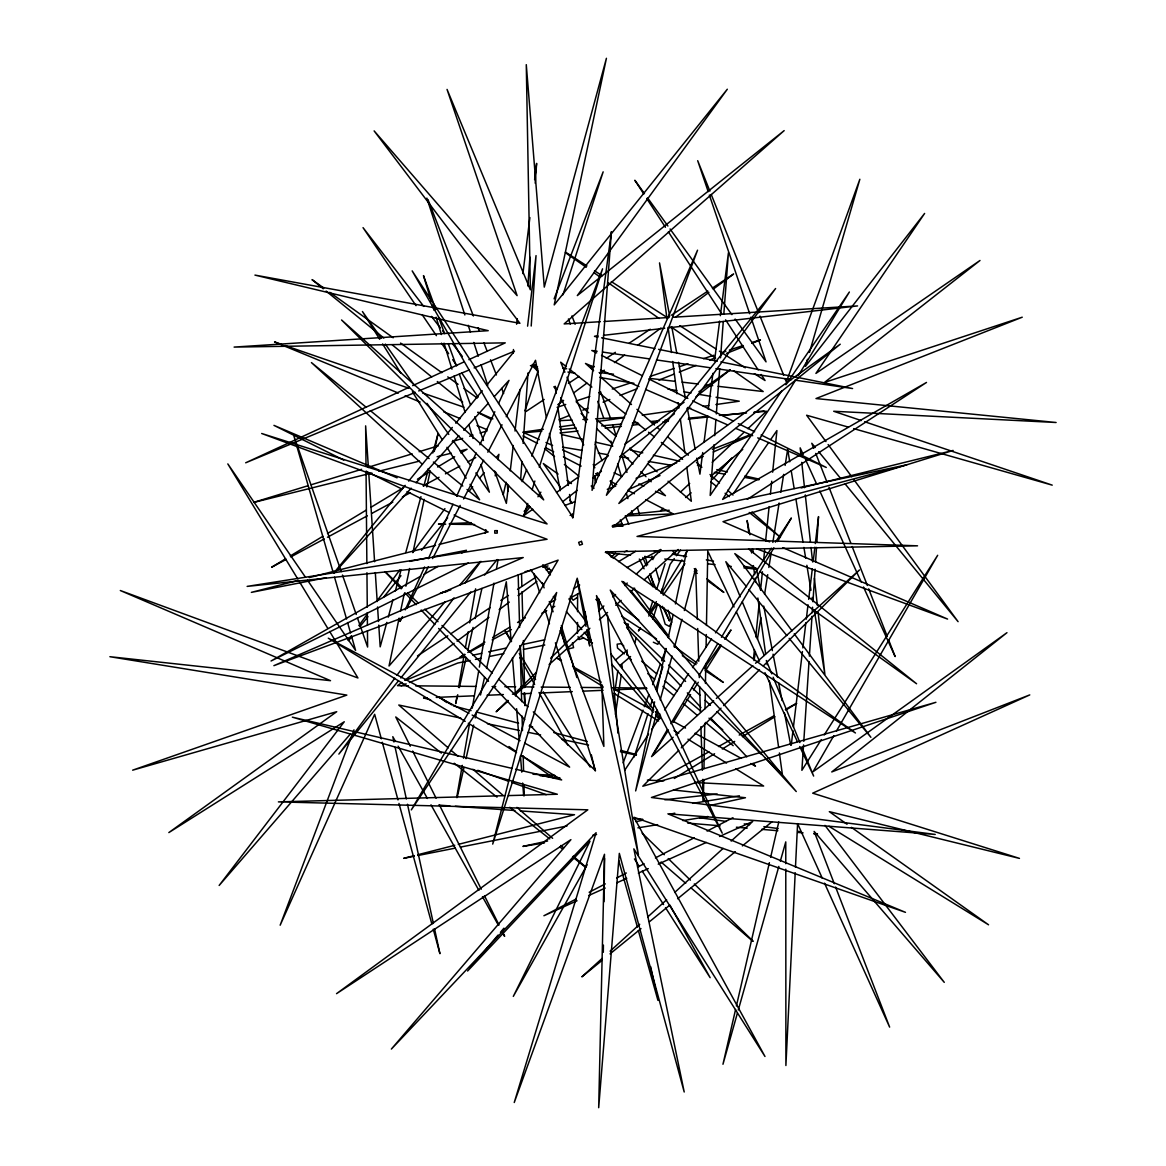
<?xml version="1.0" encoding="UTF-8"?>
<svg xmlns="http://www.w3.org/2000/svg" width="1166" height="1166" viewBox="0 0 1166 1166"><rect width="100%" height="100%" fill="white"/><g stroke="black" fill="none" stroke-linecap="round" stroke-linejoin="round"><path stroke-width="1.5" d="M577.505 633.255L577.534 622.469M577.564 611.684L577.607 593.698M603.303 952.331L603.405 945.116M603.988 901.755L604.586 858.409M703.754 779.471L703.375 801.202L702.661 779.398M703.958 768.598L704.745 723.299M705.007 708.797L705.284 692.502M705.445 683.436L705.794 663.512M706.086 647.203L706.305 634.523M706.465 625.457L707.777 551.168L734.055 606.99M795.212 872.722L785.899 1065.52L785.782 869.166M795.474 867.256L797.588 823.604L822.278 878.202M803.549 744.943L801.887 770.318L821.287 739.594M803.797 741.328L809.029 661.588M809.379 656.152L812.002 616.289M812.236 612.66L812.585 607.224M812.95 601.787L815.092 569.168M815.559 561.925L816.521 547.422M816.87 541.986L818.532 516.611L815.311 543.604M520.663 479.503L521.902 461.445M523.14 443.386L527.979 372.974M531.2 326.028L536.039 255.616L527.586 326.145M527.863 285.991L529.918 257.132M535.209 183.208L536.622 163.371L534.611 179.637M714 444.727L710.181 495.448L781.818 390.741M714.685 435.661L715.909 419.366M716.318 413.93L719.728 368.631M720.544 357.773L723.27 321.524M723.809 314.281L728.444 252.687L720.34 315.709M626.944 654.986L627.221 651.677M753.513 658.673L754.446 649.622M755.743 636.942L759.27 602.545M760.582 589.865L762.433 571.763M763.555 560.904L764.663 550.046M765.596 540.995L769.123 506.598M770.42 493.918L771.717 481.252M772.65 472.186L776.92 430.56L770.726 439.524M508.522 485.289L506.35 503.377L494.603 471.079M510.256 470.831L513.288 445.499M515.022 431.041L520.007 389.444M791.262 745.074L792.982 730.688M793.419 727.088L802.427 651.532M802.864 647.932L805.866 622.746M806.304 619.161L808.009 604.76M808.665 599.368L812.308 568.789M813.168 561.589L814.888 547.189M513.025 353.138L513.463 349.523M516.611 324.221L517.296 318.799M522.907 273.616L529.889 217.59M702.719 452.539L699.935 474.154L696.874 458.165M704.104 441.739L707.354 416.539M708.272 409.324L712.922 373.324M714.539 360.717L719.641 321.102M613.899 698.711L614.642 693.406M615.386 688.1L617.863 670.421M615.429 714.539L621.274 674.925M754.023 660.612L755.451 651.663M757.448 639.128L760.873 617.645M764.575 594.354L767.709 574.663M768.86 567.492L771.134 553.165M772.854 542.423L779.121 503.027M780.826 492.285L783.683 474.373M785.112 465.423L787.677 449.304M456.97 696.408L455.717 703.579L457.742 694.717M458.515 687.444L464.112 655.161M465.365 647.99L468.164 631.841M469.709 622.877L475.611 588.815M485.245 533.226L485.872 529.641M495.2 475.83L495.827 472.245M497.999 459.695L498.931 454.317L496.658 457.145M456.678 797.5L462.275 765.348M463.514 758.206L469.432 724.261M472.23 708.185L478.745 670.669M479.372 667.098L493.976 583.146M496.468 568.862L498.028 559.928M399.122 618.126L389.021 665.99L445.223 601.671M400.608 611.042L404.354 593.319M405.855 586.221L409.587 568.498M412.953 552.538L424.176 499.354M426.8 486.951L430.167 470.991M434.277 451.49L438.022 433.767L432.805 452.976M654.592 701.874L635.645 790.912L657.391 710.356M656.866 691.19L665.961 648.442M668.235 637.758L673.146 614.613M675.42 603.93L686.789 550.498M459.346 687.634L466.196 657.537M467.814 650.453L473.046 627.439M475.072 618.578L481.922 588.48M503.275 494.632L506.088 482.243M457.145 797.588L463.995 767.519M466.006 758.672L473.658 725.063M475.276 717.979L476.894 710.91M480.509 694.98L484.546 677.3M486.557 668.453L506.306 581.776L511.16 641.606M735.586 1009.45L722.964 1064.267L737.306 1013.487M736.402 1005.908L769.4 862.665M770.624 857.36L778.771 821.986M627.527 627.366L628.401 624.174L625.195 623.314M634.931 642.539L636.228 637.744M660.233 699.848L672.053 656.079M674.414 647.319L681.979 619.292M684.34 610.547L695.679 568.512L697.37 619.408M386.82 622.382L380.189 646.839L378.761 625.107M388.249 617.149L392.986 599.688M395.361 590.958L401.046 569.999M405.783 552.524L420.955 496.643M423.797 486.164L428.534 468.703M738.297 1009.989L778.844 866.411M780.331 861.149L785.767 841.896L785.782 863.715M807.47 359.347L805.429 366.343L924.609 213.436L815.923 373.411L979.994 260.484L824.449 382.463L1022.247 317.196L815.996 398.553L1056.105 422.5L833.69 411.263L861.222 420.562M809.495 352.351L859.852 179.258L786.35 381.952L785.01 378.571M652.858 619.059L657.711 603.653M660.947 593.392L670.129 564.3L674.283 558.587M527.732 503.464L523.869 515.547L532.775 509.25M532.133 489.662L534.873 481.033M539.275 467.231L602.56 268.821L531.754 456.081M634.202 756.909L647.975 713.636M650.191 706.713L652.392 699.789M655.7 689.398L662.856 666.894M525.035 410.811L538.051 370.977M562.959 294.794L603.157 171.839L554.112 298.817M649.418 611.436L652.785 601.175M656.691 589.209L665.086 563.586M353.998 729.829L280.161 925.206L374.665 714.306L381.326 738.778M623.14 762.856L643.02 710.109M644.302 706.698L648.792 694.79M652.639 684.588L660.335 664.168M661.618 660.758L666.107 648.85M522.106 481.616L526.609 469.694M401.454 618.155L399.967 621.463L402.474 616.625M405.185 609.905L424.613 566.967M428.345 558.718L452.991 504.222M456.737 495.958L476.151 453.02M479.882 444.771L494.821 411.744M498.567 403.48L509.017 380.364L494.34 396.542M659.256 641.344L657.828 644.332L653.339 642.204M406.657 608.565L428.418 566.647M432.601 558.587L460.206 505.388M463.558 498.946L483.642 460.249M487.825 452.189L502.05 424.788M506.233 416.728L535.515 360.294L546.358 417.443M587.139 864.822L513.302 996.391L589.996 841.211L467.595 971.016L498.071 935.088M833.792 735.673L813.023 771.746L1006.958 632.686L831.752 771.95L1029.767 694.907L812.702 793.172L1019.463 858.395L829.317 811.653L847.012 824.231M836.503 730.965L937.668 555.293L824.202 734.988M667.2 729.931L651.561 756.632L673.161 737.233M670.873 723.663L695.708 681.265M699.381 674.983L717.775 643.588M721.462 637.306L773.889 547.816M777.562 541.549L791.364 517.995L775.39 542.175M640.309 627.92L638.414 631.01L640.484 628.022M648.821 614.001L656.385 601.627M662.069 592.357L681.935 559.884M683.815 556.78L687.605 550.6M795.46 380.247L722.629 499.427L926.504 382.448L747.333 499.34M798.287 375.598L849.373 292.01L785.913 384.765M653.062 754.635L668.453 730.003M673.278 722.308L690.593 694.586M693.479 689.966L698.288 682.27M705.984 669.954L721.39 645.323M725.237 639.157L731.009 629.932L724.742 638.881M624.655 770.376L648.617 734.114M651.605 729.581L660.597 715.968M664.591 709.934L688.552 673.656M692.546 667.608L711.508 638.895M715.501 632.846L771.396 548.224M648.748 616.056L657.026 604.09M663.221 595.112L684.923 563.703M733.516 493.378L768.656 442.526M704.891 667.244L720.559 644.856M676.367 555.73L680.536 550.002M348.066 640.236L351.301 635.849M358.837 625.617L367.436 613.914M377.128 600.752L399.734 570.043M412.647 552.495L444.931 508.624M394.822 678.16L338.869 754.096L398.524 680.798M396.979 675.245L454.011 597.852M464.782 583.248L480.917 561.342M523.49 515.343L530.166 506.773M537.963 496.774L540.193 493.918M348.576 640.644L351.986 636.417M359.959 626.536L367.946 616.654M383.891 596.89L400.973 575.712M421.48 550.308L447.671 517.835M469.315 491.017L472.726 486.79M479.561 478.322L484.123 472.667M333.913 572.914L405.2 485.348M408.654 481.106L452.335 427.441M455.789 423.2L482.228 390.727M486.834 385.072L514.425 351.17L474.11 367.917M400.812 677.971L470.802 591.978M484.56 575.057L497.182 559.549M500.418 932.334L503.931 928.18M350.456 733.924L219.15 885.46L344.276 721.754L168.837 832.582L336.726 711.697L132.647 770.172L346.841 695.096L109.896 656.706L330.517 680.682L120.317 590.521L357.933 677.971L329.643 631.433M459.579 585.259L479.911 561.983M524.161 511.349L528.941 505.869M538.503 494.923L540.893 492.183M712.63 479.299L731.898 457.874M334.132 573.104L411.19 488.19M416.073 482.797L458.879 435.632M463.776 430.239L488.233 403.276M678.714 750.394L642.801 786.219L935.919 702.296L651.444 797.486L935.219 834.448L667.899 813.824L905.472 912.337L633.94 817.264L764.983 1056.483L633.838 848.863L684.209 1092.003L619.321 853.366L598.683 1107.7L604.498 854.284L514.25 1102.511L596.088 832.713L391.368 1049.065L570.917 839.651L336.537 993.665L587.81 809.816L278.397 801.887L504.805 795.678M681.279 747.829L721.025 708.156M723.59 705.59L759.489 669.765M763.336 665.917L859.502 569.941L755.539 663.279M507.837 700.314L496.148 711.785L508.376 700.897M514.323 693.945L536.389 672.272M550.658 658.236L586.994 622.542M598.683 611.071L603.871 605.97M612.952 597.05L615.546 594.5M624.641 585.565L627.235 583.015M636.315 574.095L660.976 549.871M611.596 556.867L615.561 553.136M660.568 510.825L663.206 508.332M680.419 492.154L689.689 483.438M712.193 462.275L743.952 432.411M747.931 428.68L766.456 411.248L753.775 412.37M602.05 958.496L581.878 976.846L601.598 960.769M610.124 951.165L639.711 924.259M647.786 916.913L666.617 899.788M674.677 892.456L723.095 848.425M731.169 841.08L752.682 821.505L719.539 836.474M675.857 734.813L713.665 700.868M716.376 698.434L752.828 665.713M515.168 694.834L535.544 676.674M549.142 664.562L589.894 628.226M599.397 619.744L607.544 612.485M615.706 605.212L621.143 600.373M630.646 591.891L634.727 588.262M644.23 579.779L678.189 549.507M613.127 558.456L618.694 553.777M685.593 497.503L691.161 492.81M710.677 476.398L742.727 449.435M615.386 660.116L627.366 650.03M619.918 665.509L630.573 656.545M610.037 953.875L641.009 928.617M649.462 921.723L669.167 905.647M677.621 898.753L735.338 851.661M742.378 845.918L771.95 821.811M562.799 501.628L577.112 490.361M592.838 477.987L601.423 471.224M620.02 456.591L674.371 413.828M695.84 396.936L730.164 369.928M401.862 682.401L397.504 685.666L408.421 685.768M404.762 680.244L454.128 643.341M457.028 641.169L488.977 617.295M499.15 609.701L509.309 602.093M518.025 595.593L536.899 581.484M548.516 572.798L551.416 570.626M557.771 404.719L563.586 400.404M573.759 392.84L586.833 383.118M599.907 373.397L604.279 370.161M614.453 362.597L624.626 355.032M637.7 345.311L660.947 328.025M675.493 317.225L708.913 292.375M713.271 289.139L733.618 274.01L712.397 288.075M556.503 492.475L578.759 476.734M593.596 466.254L608.419 455.76M624.743 444.231L684.078 402.285M698.9 391.791L730.062 369.768M577.243 597.473L573.118 600.257L570.334 596.132M417.472 655.962L447.788 635.791M450.819 633.765L490.245 607.53M500.855 600.475L508.434 595.432M517.529 589.369L535.719 577.272M546.329 570.203L549.375 568.192M525.983 411.54L544.172 399.486M568.425 383.425L579.036 376.399M591.147 368.369L594.179 366.357M606.305 358.326L615.4 352.307M629.042 343.27L650.264 329.22M671.485 315.17L707.849 291.077M674.312 778.465L714.569 753.761M722.308 749.009L734.697 741.416M742.436 736.664L774.953 716.726M785.797 710.079L796.626 703.419M285.612 558.791L271.649 567.215L286.005 559.505M290.261 555.978L322.836 536.316M327.486 533.503L366.27 510.096M370.919 507.297L403.494 487.621M417.443 479.197L428.301 472.653M437.614 467.027L454.667 456.722M460.876 452.976L467.085 449.245L460.031 450.994M464.709 654.315L460.045 657.128L464.87 654.534M467.814 652.45L484.91 642.145M492.679 637.467L509.775 627.177M517.544 622.498L525.312 617.805M550.177 602.837L554.827 600.024M573.483 588.786L579.691 585.055M618.534 561.648L635.63 551.358M420.78 576.164L271.051 660.991L468.368 562.959M423.928 574.386L438.11 566.355M461.751 552.961L466.487 550.279L432.703 556.882M656.385 780.972L708.943 751.837M718.504 746.546L731.242 739.477M739.2 735.076L774.239 715.647M785.388 709.467L796.538 703.287M290.786 556.94L324.265 538.954M327.457 537.235L367.319 515.824M372.1 513.259L392.825 502.123M402.387 496.993L410.359 492.708M423.112 485.858L439.057 477.288M445.441 473.862L459.798 466.152M467.77 461.867L475.743 457.597M469.679 651.954L484.123 644.2M492.154 639.901L511.408 629.567M541.899 613.199L546.723 610.62M551.533 608.025L554.739 606.305M569.183 598.552L580.42 592.517M626.958 567.55L660.67 549.463M576.223 898.971L543.91 915.747L577.039 900.779M589.151 892.267L605.314 883.886M616.625 878.027L626.317 872.999M637.627 867.125L644.098 863.773M655.409 857.914L694.193 837.8M707.121 831.096L732.977 817.672M409.353 387.17L245.676 462.8L415.329 392.344M412.662 385.64L463.922 361.956M468.878 359.667L505.257 342.862L234.104 347.089L488.219 330.678L254.946 275.103L519.919 323.303L374.126 130.898L517.106 295.625L447.044 89.403L530.37 289.824L526.274 64.655L544.274 287.113L606.422 58.3L554.214 304.894L727.307 89.228L577.316 295.581L784.164 130.621L564.155 323.929L600.373 321.699M588.641 895.546L605.212 888.069M616.814 882.837L626.754 878.348M638.356 873.115L648.296 868.626M658.236 864.137L706.29 842.45M570.116 515.445L573.439 513.973M628.372 489.618L660 475.597M696.612 459.36L703.273 456.416M713.257 451.985L751.545 435.005M418.681 390.945L469.067 370.016M405.506 680.405L458.923 658.192L464.17 657.07M401.133 685.841L406.132 683.83M409.455 682.489L457.67 663.075L470.102 660.495M559.112 419.527L569.256 415.519M582.796 410.17L587.868 408.173M603.099 402.153L609.862 399.472M620.006 395.463L636.928 388.788M658.921 380.087L674.137 374.082M679.21 372.071L696.131 365.381M709.657 360.046L714.729 358.035M726.578 353.356L743.485 346.666M751.953 343.329L760.407 339.991M564.912 505.461L575.086 501.584M607.282 489.297L615.75 486.076M636.097 478.308L676.761 462.8M712.353 449.231L751.327 434.364M583.598 637.962L579.094 639.551L578.03 636.549M624.276 551.868L627.089 550.877M557.115 407.328L565.729 404.471M576.062 401.031L589.836 396.455M612.237 389.007L631.17 382.71M650.118 376.429L674.24 368.412M679.399 366.692L688.013 363.836M703.506 358.676L713.84 355.251M720.734 352.963L725.908 351.243M729.348 350.091L743.121 345.515M751.735 342.658L760.349 339.802M450.79 589.894L440.384 593.1L447.438 591.322M253.692 502.357L307.678 485.828M311.162 484.765L361.649 469.3M368.616 467.172L412.152 453.836M419.119 451.708L438.27 445.849M452.204 441.579L462.654 438.387M469.621 436.244L473.105 435.18M480.057 433.052L487.024 430.924M298.715 580.289L251.36 592.372L326.028 577.753M309.252 577.607L435.545 545.382M439.057 544.493L488.175 531.958L454.099 515.008M414.251 855.625L403.684 858.336L414.324 856.223M417.778 854.736L454.755 845.292M458.282 844.388L574.517 814.728L520.313 810.895M525.064 571.704L532.119 569.912M542.7 567.244L548.005 565.904M253.722 502.444L371.867 472.988M378.906 471.224L419.469 461.109M437.104 456.708L451.213 453.195M801.115 487.927L953.132 450.44L723.007 521.668L769.589 541.869M568.746 648.821L573.585 647.655L572.433 642.816M547.612 841.007L522.893 846.414L544.449 842.931M635.936 821.68L643.005 820.135M669.503 814.349L674.793 813.183M710.123 805.458L745.453 797.733L673.394 790.009M472.93 655.19L481.675 653.31M488.671 651.809L506.161 648.063M523.651 644.302L544.639 639.799M475.436 659.402L480.771 658.294M489.662 656.443L503.887 653.499M523.432 649.447L544.77 645.031M417.88 855.523L455.148 848.148M460.468 847.099L566.967 826.024M409.587 561.414L429.146 557.581M692.662 803.345L739.419 795.81M592.969 835.089L596.569 834.521M637.904 827.845L657.668 824.653M682.824 820.587L707.981 816.521M613.112 525.225L622.076 523.782M523.621 432.061L543.4 429.234M559.563 426.931L573.934 424.861M597.298 421.524L624.247 417.676M642.218 415.096L674.56 410.476M687.138 408.668L690.738 408.158M703.317 406.351L708.709 405.579M715.895 404.558L739.259 401.206L716.055 397.256M598.085 335.954L594.485 336.376L598.041 337.091M603.492 335.327L664.751 328.244M668.366 327.821L857.564 305.915L672.826 317.254M664.795 799.759L717.236 793.973M560.015 432.98L578.074 431.026M605.154 428.097L621.405 426.348M632.234 425.167L639.464 424.395M652.1 423.025L657.522 422.442M662.929 421.859L668.351 421.276M688.217 419.119L708.083 416.976M722.526 415.417L744.185 413.07M755.029 411.904L764.051 410.928M627.585 514.57L669.24 510.242M523.723 432.746L541.84 431.143M559.957 429.54L576.266 428.097M601.627 425.852L621.551 424.089M632.409 423.112L637.846 422.631M650.526 421.509L659.577 420.707M665.014 420.226L668.643 419.906M688.567 418.142L708.491 416.379M719.364 415.417L746.532 413.012M603.988 321.481L669.197 317.473M559.359 420.678L572.025 420.037M582.898 419.483L586.513 419.294M595.578 418.827L624.553 417.341M443.94 523.855L438.474 524.102L445.718 524.175M449.391 523.621L471.224 522.674M625.851 515.926L673.146 513.856L645.702 499.616M427.193 697.807L423.564 697.968L430.604 699.833M436.273 697.414L474.358 695.796M487.053 695.257L503.377 694.557M512.442 694.178L516.072 694.018M521.523 693.785L530.588 693.391M539.654 693.012L572.302 691.613M583.189 691.161L603.143 690.301M614.03 689.835L633.983 688.989M637.613 688.829L646.678 688.45M508.434 795.591L557.333 794.25L292.36 717.163L512.049 768.394M415.694 685.841L475.699 686.424M492.067 686.57L495.71 686.614M504.805 686.701L515.707 686.803M521.173 686.861L533.897 686.978M541.17 687.051L570.276 687.328M581.178 687.43L603.011 687.649M612.106 687.736L646.664 688.071M449.333 524.219L474.649 524.525M612.106 526.128L622.95 526.26M532.979 774.239L554.768 775.361M647.392 780.083L663.745 780.928M694.615 782.503L763.643 786.03L735.833 768.817M439.014 805.138L449.857 805.895M455.279 806.289L514.891 810.501M633.663 818.503L642.685 819.261M687.736 823.094L720.165 825.834M736.387 827.219L747.202 828.137M761.617 829.347L777.839 830.731M797.661 832.407L803.068 832.874M813.883 833.777L817.497 834.084L813.926 833.501M540.077 775.725L559.899 777.839M605.343 552.451L630.529 555.249M644.915 556.838L653.922 557.844M664.707 559.039L684.5 561.24M707.879 563.834L715.079 564.621M727.671 566.02L731.271 566.428M743.864 567.827L756.457 569.212M532.439 364.812L536.039 365.235M563.091 368.369L566.691 368.777M599.149 372.537L613.564 374.213M649.622 378.382L674.866 381.311M682.081 382.142L698.303 384.022M705.517 384.867L712.732 385.698M718.139 386.325L763.205 391.543L733.458 370.657M699.542 817.73L726.345 821.432M744.229 823.896L749.592 824.639M763.89 826.607L778.188 828.574M797.85 831.285L801.421 831.781M597.167 351.272L591.774 350.485L596.657 352.919M602.574 352.059L649.331 358.88M656.531 359.93L710.488 367.8M715.88 368.602L791.423 379.62M795.023 380.145L852.579 388.54L720.865 361.926M562.566 447.132L582.213 450.397M598.275 453.078L607.195 454.565M619.7 456.635L628.62 458.121M648.267 461.401L671.47 465.263M714.321 472.405L725.033 474.183M744.666 477.448L758.949 479.838M530.443 365.643L537.57 366.867M567.915 372.027L575.057 373.251M600.038 377.507L633.954 383.279M667.87 389.05L676.79 390.581M683.932 391.791L691.059 393M698.201 394.225L710.692 396.353M654.359 551.081L659.737 551.999M672.286 554.127L686.628 556.546M706.334 559.884L713.505 561.108M743.966 566.268L756.515 568.381M601.598 337.819L655 348.605M658.557 349.334L717.309 361.198M460.832 718.11L398.772 705.022L448.225 747.872M487.432 723.722L519.351 730.455M528.213 732.321L540.63 734.93M561.91 739.419L588.509 745.03M620.429 751.764L636.388 755.116M561.691 434.568L582.84 439.334M595.17 442.118L612.806 446.097M630.427 450.076L642.772 452.86M653.339 455.25L679.778 461.226M697.414 465.205L700.941 465.992M716.798 469.577L727.38 471.968M745.001 475.947L759.11 479.124M515.591 769.21L561.662 779.952L521.217 755.379M453.487 705.911L471.079 710.59M476.355 711.989L518.579 723.226M529.145 726.024L532.658 726.957M553.777 732.569L587.198 741.459M620.633 750.35L636.476 754.562M848.425 427.135L806.624 415.242L825.965 441.593M853.658 428.622L1052.228 485.143L864.662 421.728M281.443 344.305L274.549 341.93L398.393 393.073M284.883 345.5L408.814 388.205M422.588 392.942L463.893 407.182M477.769 770.318L508.565 781.278M511.991 782.488L546.213 794.673M756.821 548.909L947.579 619.073L782.896 547.641M405.098 395.828L420.154 402.051M443.59 411.729L460.322 418.638M477.054 425.546L487.096 429.7M397.052 477.827L273.952 425.371L343.737 460.089M593.844 367.071L585.478 363.457L593.596 370.701M600.519 369.957L638.983 386.573M645.673 389.459L680.784 404.631M687.474 407.517L727.613 424.861M735.965 428.461L752.697 435.69M757.711 437.862L826.271 467.464L761.136 434.976M477.929 412.254L492.868 418.9M522.747 432.192L539.333 439.582M545.98 442.526L552.611 445.485M562.566 449.916L580.828 458.034M614.016 472.798L622.309 476.5M638.91 483.875L643.88 486.091M655.496 491.265L665.465 495.696L658.965 489.356M366.459 471.399L402.168 489.166M407.036 491.586L449.231 512.588M601.539 355.353L642.262 375.671M648.762 378.921L687.853 398.408M692.735 400.856L733.443 421.159M738.326 423.593L754.621 431.726M477.841 412.458L490.755 419.162M523.038 435.924L537.57 443.459M545.63 447.657L553.704 451.84M563.382 456.868L581.149 466.094M595.666 473.629L598.901 475.305M610.197 481.179L616.654 484.531M627.949 490.39L634.406 493.743M468.936 713.344L328.287 638.196L465.205 721.36M472.143 715.05L520.094 740.672M524.889 743.238L569.635 767.141L529.714 724.888M561.444 660.51L556.678 657.901L561.312 660.772M572.579 666.558L601.204 682.154M615.531 689.951L650.511 709.001M655.292 711.595L660.058 714.19M672.782 721.113L685.506 728.05M695.053 733.239L741.182 758.352M750.715 763.541L755.495 766.149L753.017 763.482M581.863 636.986L592.474 642.962M468.309 723.255L516.538 752.551M828.968 826.315L988.549 924.798L851.428 827.364M573.657 668.424L603.011 686.585M613.826 693.289L658.615 721.011M674.05 730.572L678.685 733.443M687.955 739.171L726.564 763.074M439.48 697.239L451.796 704.934M565.641 252.206L586.95 265.921M594.558 270.818L602.181 275.715M611.305 281.589L667.637 317.837M679.807 325.678L716.347 349.188M719.393 351.155L745.278 367.8M754.402 373.674L765.056 380.539L761.121 374.461M551.839 570.786L542.729 564.854L550.425 574.911M595.841 599.426L600.388 602.399M621.624 616.231L656.531 638.939M682.329 655.744L695.985 664.635M705.08 670.552L723.299 682.401L704.366 668.439M565.393 252.658L586.221 267.276M593.654 272.494L599.601 276.677M608.521 282.944L659.096 318.449M670.989 326.801L715.618 358.122M439.422 697.326L446.826 702.559M508.974 746.546L516.363 751.778M522.295 755.962L553.369 777.955M558.12 474.096L543.327 463.529L560.35 486.98M567.011 480.436L571.442 483.599M694.28 571.296L697.253 573.41M707.602 580.799L723.882 592.415L706.946 578.832M756.982 569.474L734.813 553.602L792.049 630.879M759.94 571.588L916.578 683.757L748.557 548.938M323.842 288.089L312.036 279.621L323.288 288.789M329.73 292.316L393.175 337.776M400.55 343.066L441.856 372.668M447.759 376.895L458.092 384.299M463.981 388.526L477.258 398.043M615.575 602.895L638.866 620.093M673.802 645.877L697.093 663.06M441.375 753.09L395.755 716.959L410.272 746.211M454.215 763.249L496.993 797.121M509.819 807.295L549.754 838.908M559.738 846.808L562.58 849.067M572.564 856.981L585.405 867.14M566.341 366.707L560.671 362.189L564.883 372.216M569.183 368.966L591.862 387.054M598.945 392.694L625.88 414.163M634.391 420.941L645.731 429.977M648.558 432.236L654.228 436.754M661.326 442.41L682.591 459.346M710.939 481.952L716.609 486.47M725.106 493.247L729.362 496.629M749.213 512.442L780.404 537.307L751.968 511.947M544.639 448.619L554.52 456.547M564.388 464.476L578.511 475.801M591.206 485.989L594.033 488.248M673.074 551.664L677.315 555.06M694.251 568.644L697.064 570.903M326.116 291.077L383.818 338.023M392.272 344.888L431.682 376.939M437.308 381.53L462.654 402.139M366.095 407.182L311.439 362.597L422.427 464.36M370.307 410.607L429.161 458.617M433.373 462.042L462.8 486.047M467.012 489.487L479.62 499.777L470.015 484.342M624.393 653.835L617.499 648.034L617.149 644.186L620.997 643.647L623.752 645.979M628.518 657.332L631.272 659.65M647.8 673.598L654.68 679.414M662.944 686.38L673.963 695.679M683.597 703.827L697.37 715.443M705.634 722.424L733.181 745.672M641.621 661.122L656.75 673.919M664.999 680.915L677.388 691.394M687.007 699.542L700.766 711.187M709.015 718.169L722.76 729.814M532.527 364.346L537.992 369.068M576.339 402.124L588.655 412.735M596.861 419.818L616.042 436.346M629.727 448.152L639.303 456.416M647.524 463.5L657.099 471.764M668.06 481.208L691.336 501.263L686.789 467.216M661.064 862.024L685.725 883.318M691.205 888.055L752.857 941.283M450.98 750.248L457.844 756.209M472.959 769.298L503.173 795.474M516.917 807.382L552.64 838.325M560.875 845.467L563.63 847.842M573.249 856.179L585.609 866.892M600.359 376.749L631.506 404.515M636.913 409.339L654.505 425.036M657.216 427.441L659.927 429.86M668.045 437.104L688.348 455.206M696.466 462.45L701.888 467.289M710.007 474.533L719.48 482.972M727.613 490.216L733.02 495.054M427.776 469.257L457.203 496.235M385.072 571.631L402.27 587.897M407.561 592.911L418.157 602.924M424.774 609.191L438.008 621.711M441.972 625.457L492.271 673.03M498.888 679.297L527.994 706.844M533.299 711.843L595.491 770.697L555.41 642.787M624.116 622.265L664.664 661.282M668.584 665.057L685.593 681.425M692.138 687.721L699.979 695.271M705.211 700.314L710.444 705.343M716.988 711.639L761.456 754.431M765.377 758.206L782.386 774.574L779.384 752.959M642.116 833.136L664.285 854.736M668.205 858.54L690.374 880.141M694.295 883.945L752.988 941.108M531.74 365.293L538.24 371.619M553.806 386.806L556.415 389.342M581.076 413.405L587.562 419.731M596.657 428.592L612.237 443.78M622.615 453.909L633.007 464.039M640.79 471.632L645.993 476.705M648.587 479.226L651.182 481.762M384.999 571.69L401.206 588.859M404.952 592.824L416.189 604.702M421.174 609.993L434.903 624.524M438.635 628.474L488.539 681.308M493.539 686.585L524.729 719.597M626.594 627.585L662.536 666.223M667.491 671.543L681.133 686.206M687.328 692.866L700.955 707.529M710.866 718.183L746.808 756.821M530.719 570.232L543.808 585.419M553.325 596.453L555.701 599.222M566.399 611.64L581.863 629.567M584.239 632.336L591.381 640.615M611.596 664.066L653.237 712.368M655.613 715.122L659.184 719.262M746.561 586.746L725.835 561.662L740.235 596.832M748.863 589.544L786.846 635.543M789.149 638.327L870.885 737.306L794.221 633.794M815.238 447.482L811.784 443.255L813.766 448.342M818.692 451.694L840.584 478.381M845.19 484.007L958.088 621.667L853.891 479.663M623.664 581.892L625.953 584.72M630.544 590.346L668.366 636.855M423.754 306.396L363.034 227.647L416.014 305.652M431.478 316.409L440.311 327.865M442.526 330.736L444.727 333.593M452.452 343.62L462.392 356.505M569.11 599.324L585.594 620.866M610.882 653.907L653.762 709.919M655.948 712.79L660.35 718.533M824.96 825.368L944.271 982.355L814.13 831.416L834.302 883.711M828.108 444.523L851.734 476.734M569.926 500.185L572.04 503.114M607.151 551.489L611.407 557.348M633.75 588.145L668.861 636.519M644.448 193.541L634.843 180.249L643.734 193.906M647.655 197.972L667.914 226.029M670.056 228.973L731.913 314.631M735.119 319.061L766.047 361.883L750.86 317.167M381.165 338.184L362.437 311.526L379.722 339.306M385.334 344.101L414.469 385.567M426.96 403.334L448.808 434.422M452.976 440.354L470.67 465.525M475.874 472.93L489.399 492.183L480.96 464.462M305.507 577.287L227.822 463.908L297.592 578.7M307.547 580.274L355.586 650.38L351.578 636.447M422.136 314.66L436.405 335.662M441.491 343.154L448.619 353.662M452.7 359.653L456.78 365.658M461.867 373.164L478.177 397.169M646.693 198.453L665.436 227.283M668.395 231.845L721.652 313.771M725.602 319.848L758.162 369.913M634.45 858.89L639.303 866.513M642.204 871.075L663.556 904.583M665.495 907.629L710.138 977.676L669.896 905.064M511.612 641.125L504.907 630.369L511.029 641.519M519.278 653.412L535.558 679.516M543.225 691.802L590.156 767.053M382.608 343.926L400.856 373.251M412.385 391.761L442.162 439.597M446.957 447.307L466.167 478.162M299.473 581.805L327.763 628.343M395.478 741.43L392.811 736.679L393.977 742.013M398.131 746.182L427.426 798.477M430.983 804.817L478.905 890.387M482.462 896.727L498.436 925.25M501.978 931.59L504.645 936.342L502.225 931.474M519.759 657.449L521.508 660.626M523.257 663.818L534.626 684.529M538.984 692.487L567.827 745.045M412.691 751.079L436.084 798.214M439.305 804.715L481.252 889.221M484.473 895.721L499.004 924.973M556.707 389.502L555.118 386.252L556.08 393.467M560.671 397.664L583.714 444.931M593.246 464.491L594.835 467.755M597.225 472.638L598.814 475.903M620.254 519.919L622.644 524.802M639.332 559.039L644.098 568.819M648.063 576.966L652.829 586.746M662.361 606.305L669.517 620.982L663.906 607.632M736.373 611.917L759.547 661.166M764.954 672.651L797.413 741.605M799.73 746.532L813.649 776.075L801.989 747.595M803.185 454.492L800.168 447.861L800.955 455.104M805.444 459.448L816.754 484.298M819.756 490.93L861.222 582.038M863.481 587.008L895.138 656.589L888.521 639.653M824.522 883.172L889.629 1027.115L835.614 887.093M566.997 377.216L585.959 422.296M595.083 443.998L602.108 460.701M610.532 480.742L613.345 487.417M625.282 515.795L628.795 524.146M642.83 557.537L646.343 565.889M649.856 574.24L656.181 589.267M742.305 601.86L764.255 655.467M766.31 660.495L771.805 673.89M773.175 677.242L799.92 742.582M709.875 191.093L697.691 160.689L708.199 191.632M711.216 194.46L758.6 312.692M759.955 316.073L783.654 375.19M815.748 453.414L827 482.199M828.982 487.286L850.816 543.152M852.142 546.533L867.358 585.478M868.685 588.859L887.195 636.272M428.009 199.648L473.396 315.971M478.002 327.763L479.328 331.129M483.934 342.935L487.213 351.36M490.507 359.798L496.425 374.971M501.686 388.453L503.654 393.51M571.952 315.913L575.13 324.323M590.973 366.357L592.241 369.724M600.475 391.587L610.605 418.492M542.205 582.767L544.128 587.883M549.273 601.525L553.121 611.756M560.19 630.5L603.871 746.4L601.86 684.602M435.851 309.617L423.477 275.628L431.391 301.615M438.941 318.114L444.508 333.418M448.21 343.606L456.256 365.701M459.346 374.199L470.481 404.806M474.81 416.699L483.467 440.486M568.425 318.959L570.247 324.119M597.721 401.337L603.828 418.507M341.259 571.602L293.949 436.142L333.039 572.01M342.454 575.027L356.228 614.467M357.437 617.893L367.611 647.043L367.465 630.733M709.365 195.072L749.694 313.727M426.858 198.118L464.855 314.966M468.207 325.285L470.437 332.15M473.79 342.469L478.264 356.213M481.048 364.798L487.752 385.421M533.736 573.643L539.698 592.663M545.105 609.949L549.448 623.781M432.44 305.069L434.029 310.273M436.128 317.21L441.404 334.525M444.042 343.183L451.956 369.17M454.055 376.108L465.132 412.487M468.834 424.613L473.046 438.474M561.312 625.603L576.864 677.519M612.922 425.342L616.042 435.793M622.28 456.722L626.958 472.419M637.365 507.283L639.449 514.264M651.925 556.109L652.96 559.593M655.569 568.308L659.213 580.522M661.807 589.238L663.367 594.471M668.045 610.168L671.689 622.367L669.328 626.361L665.203 624.218L659.504 605.037M610.838 441.098L612.383 446.33M617.572 463.762L621.187 475.976M626.375 493.422L627.92 498.654M631.549 510.854L632.584 514.352M645.002 556.211L647.596 564.927M650.191 573.643L653.805 585.857M334.54 577.228L346.564 619.029M347.57 622.513L350.572 632.963M618.782 860.683L637.379 927.028M638.356 930.526L657.93 1000.355L650.628 966.585M382.288 742.261L398 799.92M398.961 803.418L431.843 923.982M433.271 929.215L439.932 953.686L434.524 928.777M560.715 627.745L564.548 643.632M591.337 754.854L595.156 770.741M395.128 747.348L406.336 798.929M407.488 804.263L433.373 923.443M749.884 534.786L747.115 520.532L748.878 533.139M752.653 549.04L753.353 552.611M756.457 568.658L760.611 590.04M763.73 606.087L772.373 650.643M773.058 654.199L777.562 677.373M778.597 682.722L782.051 700.547M784.485 713.024L790.708 745.103M669.707 316.146L659.519 262.889L666.937 318.449M671.747 326.801L676.848 353.429M678.539 362.305L685.331 397.81M687.372 408.464L695.184 449.289M549.405 433.504L560.248 490.653M577.185 579.925L585.988 626.361M586.658 629.932L589.719 645.993L587.547 629.757M621.784 664.62L622.338 667.71M787.968 451.096L789.746 461.794M791.218 470.714L794.163 488.569M795.941 499.267L803.024 542.103M803.913 547.452L805.677 558.15M806.857 565.291L810.982 590.273M812.163 597.415L812.76 600.986M814.232 609.905L824.858 674.152L818.138 612.602M751.123 549.361L751.618 552.961M753.367 565.568L754.621 574.576M755.131 578.19L755.626 581.79M757.871 597.998L765.625 653.864M766.63 661.064L767.126 664.664M769.385 680.886L778.64 747.552M668.133 327.413L671.485 352.496M672.68 361.46L676.98 393.729M678.175 402.693L678.904 408.071M680.332 418.827L684.879 452.874M558.004 407.896L568.323 485.45M569.533 494.471L570.728 503.493M572.171 514.323L572.652 517.923M585.143 611.727L586.833 624.349M801.742 462.348L804.511 487.68M805.298 494.923L810.443 542.001M811.026 547.422L812.615 561.91M814.393 578.205L817.351 605.358M595.739 482.826L595.097 475.568L595.33 482.841M607.486 615.269L617.965 733.195M512.486 657.93L515.576 696M516.611 708.695L519.118 739.521M520.444 755.845L521.77 772.154M522.645 783.042L523.68 795.737M507.327 484.152L507.91 491.411M520.225 645.775L523.417 685.725M524 692.998L525.006 705.707L524.758 693.041M368.383 467.522L365.643 425.867L366.007 465.744M368.748 472.959L374.592 561.706M375.306 572.579L377.201 601.554M377.565 606.99L378.513 621.478M697.676 628.503L698.755 661.224M699.177 673.948L699.294 677.592M699.585 686.672L700.431 712.135M700.912 726.666L702.355 770.303M599.105 599.178L599.455 610.08M521.523 573.541L521.872 586.221M522.018 591.643L522.805 620.618M523.345 640.528L524.613 687.605M518.185 574.969L519.628 627.454M520.123 645.541L521.668 701.64M522.077 716.128L522.47 730.601M523.17 755.932L523.563 770.42M523.957 784.893L524.263 795.751M366.051 471.181L366.867 563.644M366.955 572.71L367.261 607.165M367.305 612.602L367.421 625.297M611.407 231.815L592.066 490.332L697.545 250.194L606.407 495.273L775.594 288.527L618.855 503.464L840.249 344.203L612.66 527.163L906.784 464.811L637.03 536.447L917.54 545.819L605.591 551.868L855.45 732.991L621.872 581.309L796.261 791.554L610.255 590.069L722.235 833.165L596.482 595.607L638.443 855.013L577.228 578.205L492.708 844.097L556.663 592.517L411.321 809.889L558.106 560.103L273.879 665.669L523.228 557.537L247.134 586.396L547.087 539.275L261.68 433.49L547.087 523.957L341.551 319.98L543.691 499.893L412.166 270.876L573.002 517.529L611.407 231.815M581.455 541.374L578.642 542.365L579.633 545.163L582.461 544.172L581.455 541.374M497.212 530.632L494.748 530.661L494.778 533.154L497.241 533.11L497.212 530.632"/></g></svg>
